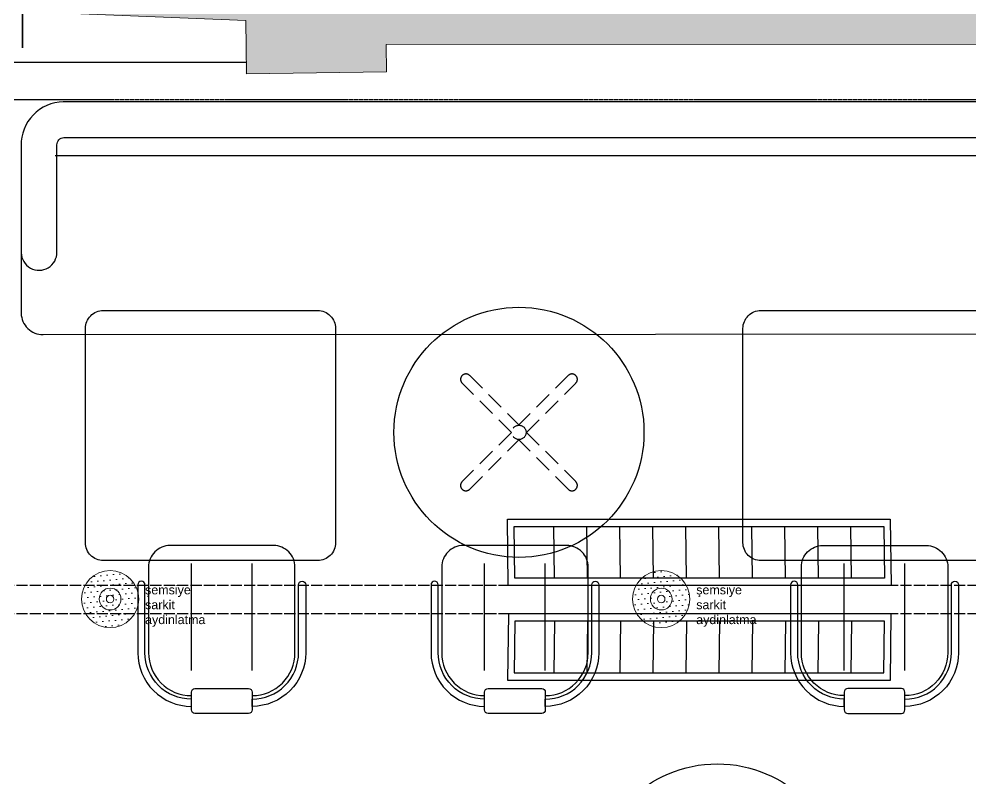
# Model space of a CAD drawing. Header units: millimetres. Extents: x 2562 to 7288, y 778 to 5635.
# Drawn here: x 5148.9 to 5415.4, y 1069.4 to 1282.1 of the extents above; entities that cross this region are included whole.
import ezdxf

# ---------------------------------------------------------------- set-up
doc = ezdxf.new("R2010")
doc.units = ezdxf.units.MM
doc.linetypes.add('HIDDEN', pattern=[0.375, 0.25, -0.125])
doc.linetypes.add('x-ref_base plan 1$0$C2-A104-16$0$HIDDEN', pattern=[0.375, 0.25, -0.125])
for name, color, linetype in [('0-gnl-gor2', 6, 'Continuous'), ('0-gnl-gor5', 254, 'Continuous'), ('0-gnl-kapi-cam', 4, 'Continuous'), ('0-gnl-merdiven', 6, 'Continuous'), ('0-gnl-ust', 191, 'HIDDEN'), ('BH-DO-NOTLAR', 12, 'Continuous')]:
    doc.layers.add(name, color=color, linetype=linetype)
doc.layers.add('ONOFF_LI-11', color=7, linetype='Continuous', lineweight=0, true_color=0xcc33a1)
doc.layers.add('x-ref_base plan 1$0$SHG-WALL-HATCH', color=252, linetype='Continuous', lineweight=5)
doc.layers.add('x-ref_base plan 1$0$SHG-WALLS-EXISTING', color=214, linetype='Continuous', lineweight=18)
doc.styles.get("Standard").update_dxf_attribs({"font": 'arial.ttf'})

# ---------------------------------------------------------------- blocks, each defined once
blk = doc.blocks.new('PARKALANI')
at = {"ltscale": 45000}
for p, q in [((306.42, -54.99), (306.42, 104.08)), ((306.42, 33), (306.42, -54.99))]:
    blk.add_line(p, q, dxfattribs=at)
blk = doc.blocks.new('x-ref_base plan 1$0$sandalye')
for points in [[(4722.04, 1434.53, 0.414214), (4721.04, 1435.53), (4706.04, 1435.53, 0.414214), (4705.04, 1434.53), (4705.04, 1429.53, 0.414214), (4706.04, 1428.53), (4721.04, 1428.53, 0.414214), (4722.04, 1429.53)], [(4690.04, 1399.53), (4690.04, 1418.53, -0.414214), (4705.04, 1433.53), (4705.04, 1431.53, 0.414214), (4692.04, 1418.53), (4692.04, 1399.53, -1)], [(4737.04, 1399.53), (4737.04, 1418.53, 0.414214), (4722.04, 1433.53), (4722.04, 1431.53, -0.414214), (4735.04, 1418.53), (4735.04, 1399.53, 1)]]:
    blk.add_lwpolyline(points, format="xyb", close=True)
blk.add_lwpolyline([(4722.04, 1430.53, -0.414214), (4734.04, 1418.53), (4734.04, 1394.53, -0.414214), (4728.04, 1388.53), (4699.04, 1388.53, -0.414214), (4693.04, 1394.53), (4693.04, 1418.53, -0.414214), (4705.04, 1430.53)], format="xyb")
for points in [[(4705.04, 1423.53), (4705.04, 1393.53)], [(4722.04, 1423.53), (4722.04, 1393.53)]]:
    blk.add_lwpolyline(points)
blk.add_arc((4736.04, 1399.53), 1, 180, 0)
blk = doc.blocks.new('x-ref_base plan 1$0$masa 70 yuvarlak')
at = {"linetype": 'x-ref_base plan 1$0$C2-A104-16$0$HIDDEN', "ltscale": 20}
for points in [[(4585.62, 996.48), (4585.62, 1015.98, 0.414214), (4584.12, 1017.48), (4584.12, 1017.48, 0.414214), (4582.62, 1015.98), (4582.62, 996.48)], [(4582.62, 993.48), (4563.12, 993.48, -0.414214), (4561.62, 994.98), (4561.62, 994.98, -0.414214), (4563.12, 996.48), (4582.62, 996.48)], [(4585.62, 996.48), (4605.12, 996.48, -0.414214), (4606.62, 994.98), (4606.62, 994.98, -0.414214), (4605.12, 993.48), (4585.62, 993.48)], [(4582.62, 993.48), (4582.62, 973.98, 0.414214), (4584.12, 972.48), (4584.12, 972.48, 0.414214), (4585.62, 973.98), (4585.62, 993.48)]]:
    blk.add_lwpolyline(points, format="xyb", dxfattribs=at)
blk.add_circle((4584.12, 994.98), 35)
blk.add_circle((4584.12, 994.98), 2, dxfattribs=at)
blk = doc.blocks.new('150327 OUTDOR')
for points in [[(-50994.31, -20687.32), (-51325.21, -20687.32, 0.414214), (-51336.99, -20699.54), (-51336.99, -20746.53, 0.414214), (-51330.88, -20752.42), (-50987.98, -20752.2)], [(-50994.31, -20687.32), (-51325.21, -20687.32, 0.414214), (-51336.99, -20699.54), (-51336.99, -20729.53, 1), (-51326.99, -20729.35), (-51326.99, -20699.35, -0.414214), (-51325.03, -20697.32), (-50994.12, -20697.32)]]:
    blk.add_lwpolyline(points, format="xyb")
blk.add_lwpolyline([(-51327.49, -20702.35), (-50992.9, -20702.28)])
for points in [[(-51254, -20815.72), (-51314, -20815.72, -0.414214), (-51319, -20810.72), (-51319, -20750.72, -0.414214), (-51314, -20745.72), (-51254, -20745.72, -0.414214), (-51249, -20750.72), (-51249, -20810.72, -0.414214)], [(-51069.93, -20815.72), (-51129.93, -20815.72, -0.414214), (-51134.93, -20810.72), (-51134.93, -20750.72, -0.414214), (-51129.93, -20745.72), (-51069.93, -20745.72, -0.414214), (-51064.93, -20750.72), (-51064.93, -20810.72, -0.414214)]]:
    blk.add_lwpolyline(points, format="xyb", close=True)
at = {"rotation": 315.0000000000041}
for p in [(-55142.66, -18241.91, -15.81), (-55087.13, -18369.68, -15.81)]:
    blk.add_blockref('x-ref_base plan 1$0$masa 70 yuvarlak', p, dxfattribs=at)
at = {"extrusion": (0, 0, -1), "zscale": -1, "rotation": 180.0000000000004}
for p in [(55994.38, -19422.96), (55912.3, -19422.96)]:
    blk.add_blockref('x-ref_base plan 1$0$sandalye', p, dxfattribs=at)
at = {"extrusion": (0, 0, -1), "xscale": -1, "zscale": -1, "rotation": 180}
blk.add_blockref('x-ref_base plan 1$0$sandalye', (46384.55, -19422.96), dxfattribs=at)
blk = doc.blocks.new('ısıtıcı')
at = {"color": 30, "ltscale": 3}
for p, q in [((-72116.35, -19047.41), (-72116.38, -19032.91)), ((-72106.35, -19047.39), (-72106.38, -19032.89)), ((-72096.35, -19047.36), (-72096.38, -19032.86)), ((-72086.35, -19047.34), (-72086.38, -19032.84)), ((-72076.35, -19047.32), (-72076.38, -19032.82)), ((-72066.35, -19047.3), (-72066.38, -19032.8)), ((-72056.35, -19047.27), (-72056.38, -19032.77)), ((-72046.35, -19047.25), (-72046.38, -19032.75)), ((-72036.35, -19047.23), (-72036.38, -19032.73)), ((-72026.35, -19047.21), (-72026.38, -19032.71))]:
    blk.add_line(p, q, dxfattribs=at)
for points in [[(-72014.39, -19030.68), (-72014.34, -19049.18), (-72130.34, -19049.44), (-72130.39, -19030.94)], [(-72016.38, -19032.68), (-72016.35, -19047.18), (-72128.35, -19047.44), (-72128.38, -19032.94)]]:
    blk.add_lwpolyline(points, close=True, dxfattribs=at)
blk = doc.blocks.new('semsiye sarkit ayd')
at = {"layer": 'ONOFF_LI-11', "ltscale": 3, "true_color": 0xf4cd0b}
h = blk.add_hatch(dxfattribs=at)
h.set_pattern_fill('DOTS', color=40, angle=122.1836)
h.set_pattern_definition([(122.1835691, (73043.6063, 16566.442), (-1.7663521, -0.173768728), [0, -1.5875])])
edge = h.paths.add_edge_path()
edge.add_arc((-50732.24, -20841.53), 8, 0, 360)
h.paths.add_polyline_path([(-50733.58, -20841.26), (-50732.42, -20842.98), (-50730.66, -20841.63), (-50732.06, -20840.06)], flags=16)
at = {"layer": 'ONOFF_LI-11', "color": 40, "ltscale": 3, "true_color": 0xf4cd0b}
for radius in [8, 3.05, 1.05]:
    blk.add_circle((-50732.24, -20841.53, 1382.9), radius, dxfattribs=at)
at = {"layer": 'ONOFF_LI-11', "color": 40, "ltscale": 3, "true_color": 0xf4cd0b, "insert": (-50722.45, -20837.71, 674.77), "char_height": 2.5, "attachment_point": 1}
blk.add_mtext_dynamic_manual_height_columns('şemsiye\\Psarkit \\Paydinlatma', width=17.9411, gutter_width=12.5, heights=[0], dxfattribs=at)

msp = doc.modelspace()

# ---------------------------------------------------------------- hatches: boundary and pattern name
at = {"layer": 'x-ref_base plan 1$0$SHG-WALL-HATCH'}
msp.add_hatch(color=256, dxfattribs=at).paths.add_polyline_path([(5438.18, 1275.08), (5437.6, 1265.66), (5476.2, 1266.36), (5476.7, 1281.86), (5538.59, 1282.5), (5538.6, 1283.66), (5538.6, 1306.18), (5532.6, 1306.27), (5532.6, 1345.27), (5499.6, 1345.27), (5499.6, 1348.27), (5159.1, 1348.27), (5159.1, 1303.27), (5150.1, 1303.27), (5150.1, 1284.27), (5212.41, 1281.74), (5212.33, 1274.24), (5212.33, 1266.74), (5251.79, 1267.35), (5251.68, 1274.95)])

# ---------------------------------------------------------------- linework, layer by layer
at = {"layer": '0-gnl-gor5', "linetype": 'HIDDEN', "ltscale": 5}
for p, q in [((6030.67, 1123.62), (4268.29, 1123.62, -730.38)), ((6030.67, 1115.62), (4268.29, 1115.62, -730.38))]:
    msp.add_line(p, q, dxfattribs=at)
at = {"layer": '0-gnl-merdiven'}
msp.add_line((4601.29, 1270.02), (5212.59, 1270.02), dxfattribs=at)
at = {"layer": '0-gnl-ust', "ltscale": 0.4}
msp.add_line((4262.29, 1259.62, -730.38), (6036.67, 1259.62), dxfattribs=at)
at = {"layer": 'BH-DO-NOTLAR', "linetype": 'HIDDEN', "ltscale": 10}
for p, q in [((5533.23, 1123.62, -206.15), (5123.39, 1123.62)), ((5533.23, 1115.62, -206.15), (5123.39, 1115.62))]:
    msp.add_line(p, q, dxfattribs=at)
at = {"layer": 'x-ref_base plan 1$0$SHG-WALLS-EXISTING'}
for p, q in [((5150.1, 1284.27), (5212.41, 1281.74)), ((5212.41, 1281.74), (5212.52, 1274.16)), ((5212.41, 1281.74), (5212.64, 1266.74)), ((5438.18, 1275.08), (5251.68, 1274.95)), ((5251.68, 1274.95), (5251.79, 1267.37)), ((5251.68, 1274.95), (5251.79, 1267.37)), ((5212.64, 1266.74), (5251.79, 1267.35))]:
    msp.add_line(p, q, dxfattribs=at)

# ---------------------------------------------------------------- block references
at = {"color": 12, "extrusion": (-0.382623, -0.034444, 0.923262), "rotation": 85.12113851530263}
msp.add_blockref('ısıtıcı', (-13490.95, 78324.17, -2346.18), dxfattribs=at)
at = {"color": 12, "extrusion": (-0.382694, 0.028682, 0.92343), "xscale": -1, "rotation": 274.0880106665838}
msp.add_blockref('ısıtıcı', (12351.34, 77976.88, -2275.92), dxfattribs=at)
at = {"layer": '0-gnl-gor2'}
msp.add_blockref('150327 OUTDOR', (56486.51, 21946.25), dxfattribs=at)
at = {"layer": '0-gnl-kapi-cam'}
msp.add_blockref('PARKALANI', (4843.5, 1329.07), dxfattribs=at)
at = {"layer": 'ONOFF_LI-11'}
for p in [(55906.65, 21961.32, -1382.9), (56060.94, 21961.32, -1382.9)]:
    msp.add_blockref('semsiye sarkit ayd', p, dxfattribs=at)

doc.saveas('drawing.dxf')
